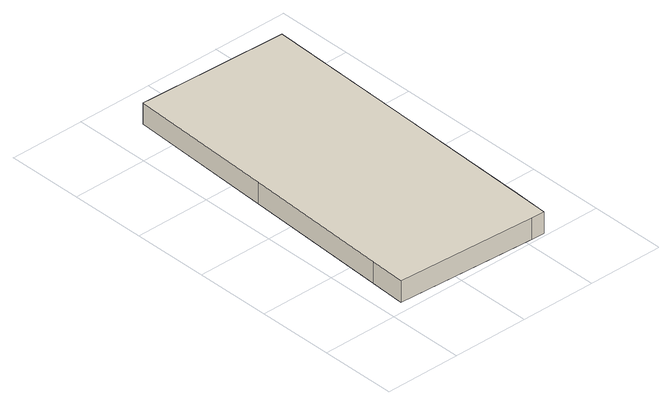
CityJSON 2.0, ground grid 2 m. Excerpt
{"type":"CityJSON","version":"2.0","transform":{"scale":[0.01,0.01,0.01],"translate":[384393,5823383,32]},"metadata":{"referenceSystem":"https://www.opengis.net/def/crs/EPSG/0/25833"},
"CityObjects":{
"building1":{"type":"Building","attributes":{"Gemeindeschluessel":"11000004","BezugspunktDach":"2200","function":"31001_9998","measuredHeight":0.573,"storeysAboveGround":2},"address":[{"country":"Germany","locality":"Berlin","thoroughfareNumber":"80","thoroughfareName":"Saatwinkler Damm"}],"geometry":[{"type":"Solid","lod":"1","boundaries":[[[[0,1,2,3,4,5,6,7,8]],[[9,10,11,12,13,14,15,16,17]],[[9,17,8,7]],[[10,9,7,6]],[[11,10,6,5]],[[12,11,5,4]],[[13,12,4,3]],[[14,13,3,2]],[[15,14,2,1]],[[16,15,1,0]],[[17,16,0,8]]]]}]}
},
"vertices":[
[418,10,89],[453,8,89],[457,98,89],[474,492,89],[490,886,89],[93,902,89],[73,512,89],[53,122,89],[48,30,89],[53,122,32],[73,512,32],[93,902,32],[490,886,32],[474,492,32],[457,98,32],[453,8,32],[418,10,32],[48,30,32]
]}
